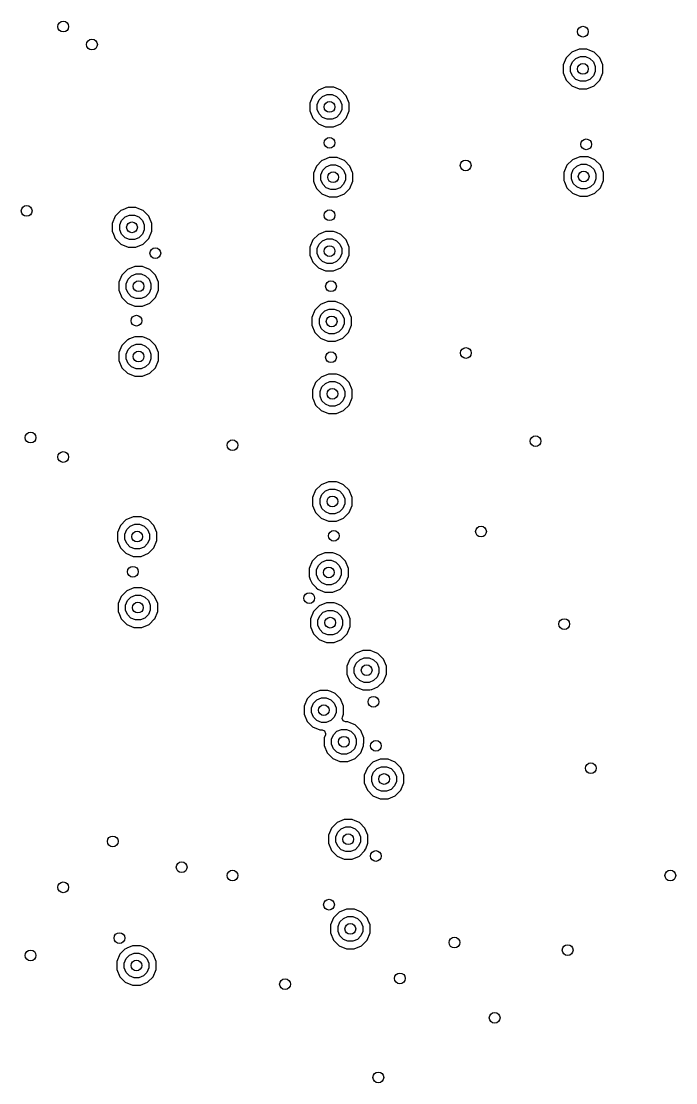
# Model space of a CAD drawing. Extents: x 114.9 to 199.6, y -137.1 to -76.7.
# Drawn here: x 178.35 to 187.47, y -122.31 to -107.51 of the extents above; entities that cross this region are included whole.
import ezdxf

# ---------------------------------------------------------------- set-up
doc = ezdxf.new("R2010")
doc.units = 0
doc.layers.add('BLACK', color=7, linetype='CONTINUOUS')

msp = doc.modelspace()

# ---------------------------------------------------------------- linework, layer by layer
at = {"layer": 'BLACK', "linetype": 'CONTINUOUS'}
for p, q in [((185.946444, -108.02394), (185.9045, -108.125198)), ((186.02394, -107.946444), (185.946444, -108.02394)), ((186.125198, -107.9045), (186.02394, -107.946444)), ((186.034493, -108.082775), (186.082775, -108.034493)), ((186.082775, -108.034493), (186.145859, -108.008363)), ((186.1252, -107.9045), (186.125198, -107.9045)), ((186.2348, -107.9045), (186.1252, -107.9045)), ((186.145859, -108.008363), (186.214141, -108.008363)), ((186.214141, -108.008363), (186.277225, -108.034493)), ((186.234801, -107.9045), (186.2348, -107.9045)), ((186.276744, -107.921874), (186.234801, -107.9045)), ((186.336058, -107.946443), (186.276744, -107.921874)), ((186.277225, -108.034493), (186.325507, -108.082775)), ((186.336059, -107.946444), (186.336058, -107.946443)), ((186.336061, -107.946445), (186.336059, -107.946444)), ((186.413555, -108.023939), (186.336061, -107.946445)), ((186.413555, -108.02394), (186.413555, -108.023939)), ((186.413557, -108.023942), (186.413555, -108.02394)), ((186.4555, -108.1252), (186.413557, -108.023942)), ((185.9045, -108.125198), (185.9045, -108.1252)), ((185.9045, -108.1252), (185.9045, -108.2348)), ((186.008363, -108.145859), (186.034493, -108.082775)), ((186.008363, -108.214141), (186.008363, -108.145859)), ((186.325507, -108.082775), (186.351637, -108.145859)), ((186.351637, -108.145859), (186.351637, -108.214141)), ((186.4555, -108.195198), (186.4555, -108.1252)), ((185.9045, -108.2348), (185.946443, -108.336058)), ((186.034493, -108.277225), (186.008363, -108.214141)), ((186.082775, -108.325507), (186.034493, -108.277225)), ((186.145859, -108.351637), (186.082775, -108.325507)), ((186.277225, -108.325507), (186.214141, -108.351637)), ((186.325507, -108.277225), (186.277225, -108.325507)), ((186.351637, -108.214141), (186.325507, -108.277225)), ((186.413557, -108.336058), (186.4555, -108.2348)), ((186.4555, -108.2348), (186.4555, -108.195198)), ((182.49394, -108.476444), (182.416444, -108.55394)), ((182.595198, -108.4345), (182.49394, -108.476444)), ((182.5952, -108.4345), (182.595198, -108.4345)), ((182.7048, -108.4345), (182.5952, -108.4345)), ((182.704801, -108.4345), (182.7048, -108.4345)), ((182.709496, -108.436445), (182.704801, -108.4345)), ((182.806058, -108.476443), (182.709496, -108.436445)), ((182.806059, -108.476444), (182.806058, -108.476443)), ((182.806061, -108.476445), (182.806059, -108.476444)), ((182.883555, -108.553939), (182.806061, -108.476445)), ((185.946443, -108.336058), (185.946444, -108.336059)), ((185.946444, -108.336059), (185.946445, -108.336061)), ((185.946445, -108.336061), (186.023939, -108.413555)), ((186.023939, -108.413555), (186.02394, -108.413555)), ((186.02394, -108.413555), (186.023942, -108.413557)), ((186.023942, -108.413557), (186.1252, -108.4555)), ((186.1252, -108.4555), (186.125202, -108.4555)), ((186.125202, -108.4555), (186.234798, -108.4555)), ((186.214141, -108.351637), (186.145859, -108.351637)), ((186.234798, -108.4555), (186.2348, -108.4555)), ((186.2348, -108.4555), (186.336058, -108.413557)), ((186.336058, -108.413557), (186.33606, -108.413555)), ((186.33606, -108.413555), (186.336061, -108.413555)), ((186.336061, -108.413555), (186.413555, -108.336061)), ((186.413555, -108.33606), (186.413557, -108.336058)), ((186.413555, -108.336061), (186.413555, -108.33606)), ((182.416444, -108.55394), (182.3745, -108.655198)), ((182.478363, -108.675859), (182.504493, -108.612775)), ((182.504493, -108.612775), (182.552775, -108.564493)), ((182.552775, -108.564493), (182.615859, -108.538363)), ((182.615859, -108.538363), (182.684141, -108.538363)), ((182.684141, -108.538363), (182.747225, -108.564493)), ((182.747225, -108.564493), (182.795507, -108.612775)), ((182.795507, -108.612775), (182.821637, -108.675859)), ((182.883555, -108.55394), (182.883555, -108.553939)), ((182.883557, -108.553942), (182.883555, -108.55394)), ((182.9255, -108.6552), (182.883557, -108.553942)), ((182.3745, -108.655198), (182.3745, -108.764801)), ((182.3745, -108.764801), (182.383431, -108.786361)), ((182.478363, -108.744141), (182.478363, -108.675859)), ((182.504493, -108.807225), (182.478363, -108.744141)), ((182.821637, -108.744141), (182.795507, -108.807225)), ((182.821637, -108.675859), (182.821637, -108.744141)), ((182.883557, -108.866058), (182.9255, -108.7648)), ((182.9255, -108.7648), (182.9255, -108.6552)), ((182.383431, -108.786361), (182.416443, -108.866058)), ((182.416443, -108.866058), (182.416444, -108.866059)), ((182.416444, -108.866059), (182.416445, -108.866061)), ((182.416445, -108.866061), (182.493939, -108.943555)), ((182.552775, -108.855507), (182.504493, -108.807225)), ((182.615859, -108.881637), (182.552775, -108.855507)), ((182.684141, -108.881637), (182.615859, -108.881637)), ((182.747225, -108.855507), (182.684141, -108.881637)), ((182.795507, -108.807225), (182.747225, -108.855507)), ((182.806061, -108.943555), (182.883555, -108.866061)), ((182.883555, -108.86606), (182.883557, -108.866058)), ((182.883555, -108.866061), (182.883555, -108.86606)), ((182.493939, -108.943555), (182.49394, -108.943555)), ((182.49394, -108.943555), (182.493942, -108.943557)), ((182.493942, -108.943557), (182.5952, -108.9855)), ((182.5952, -108.9855), (182.595202, -108.9855)), ((182.595202, -108.9855), (182.704798, -108.9855)), ((182.704798, -108.9855), (182.7048, -108.9855)), ((182.7048, -108.9855), (182.806058, -108.943557)), ((182.806058, -108.943557), (182.80606, -108.943555)), ((182.80606, -108.943555), (182.806061, -108.943555)), ((182.54394, -109.456444), (182.466444, -109.53394)), ((182.548276, -109.454648), (182.54394, -109.456444)), ((182.570363, -109.445499), (182.548276, -109.454648)), ((182.645198, -109.4145), (182.570363, -109.445499)), ((182.602775, -109.544493), (182.665859, -109.518363)), ((182.6452, -109.4145), (182.645198, -109.4145)), ((182.7548, -109.4145), (182.6452, -109.4145)), ((182.665859, -109.518363), (182.734141, -109.518363)), ((182.734141, -109.518363), (182.797225, -109.544493)), ((182.754801, -109.4145), (182.7548, -109.4145)), ((182.796744, -109.431874), (182.754801, -109.4145)), ((182.856058, -109.456443), (182.796744, -109.431874)), ((182.856059, -109.456444), (182.856058, -109.456443)), ((182.856061, -109.456445), (182.856059, -109.456444)), ((182.933555, -109.533939), (182.856061, -109.456445)), ((186.03394, -109.446444), (185.956444, -109.52394)), ((186.043609, -109.442439), (186.03394, -109.446444)), ((186.058084, -109.436443), (186.043609, -109.442439)), ((186.135198, -109.4045), (186.058084, -109.436443)), ((186.092775, -109.534493), (186.155859, -109.508363)), ((186.1352, -109.4045), (186.135198, -109.4045)), ((186.2448, -109.4045), (186.1352, -109.4045)), ((186.155859, -109.508363), (186.224141, -109.508363)), ((186.224141, -109.508363), (186.287225, -109.534493)), ((186.244801, -109.4045), (186.2448, -109.4045)), ((186.251664, -109.407343), (186.244801, -109.4045)), ((186.346058, -109.446443), (186.251664, -109.407343)), ((186.346059, -109.446444), (186.346058, -109.446443)), ((186.346061, -109.446445), (186.346059, -109.446444)), ((186.423555, -109.523939), (186.346061, -109.446445)), ((182.466444, -109.53394), (182.4245, -109.635198)), ((182.4245, -109.635198), (182.4245, -109.744801)), ((182.528363, -109.655859), (182.554493, -109.592775)), ((182.528363, -109.724141), (182.528363, -109.655859)), ((182.554493, -109.592775), (182.602775, -109.544493)), ((182.797225, -109.544493), (182.845507, -109.592775)), ((182.845507, -109.592775), (182.871637, -109.655859)), ((182.871637, -109.655859), (182.871637, -109.724141)), ((182.933555, -109.53394), (182.933555, -109.533939)), ((182.933557, -109.533942), (182.933555, -109.53394)), ((182.971357, -109.625198), (182.933557, -109.533942)), ((182.9755, -109.6352), (182.971357, -109.625198)), ((182.9755, -109.7448), (182.9755, -109.6352)), ((185.956444, -109.52394), (185.9145, -109.625198)), ((185.9145, -109.625198), (185.9145, -109.734801)), ((186.018363, -109.645859), (186.044493, -109.582775)), ((186.018363, -109.714141), (186.018363, -109.645859)), ((186.044493, -109.582775), (186.092775, -109.534493)), ((186.287225, -109.534493), (186.335507, -109.582775)), ((186.335507, -109.582775), (186.361637, -109.645859)), ((186.361637, -109.645859), (186.361637, -109.714141)), ((186.423555, -109.52394), (186.423555, -109.523939)), ((186.423557, -109.523942), (186.423555, -109.52394)), ((186.4655, -109.6252), (186.423557, -109.523942)), ((186.4655, -109.665198), (186.4655, -109.6252)), ((186.4655, -109.7348), (186.4655, -109.665198)), ((182.4245, -109.744801), (182.436927, -109.774801)), ((182.436927, -109.774801), (182.466443, -109.846058)), ((182.554493, -109.787225), (182.528363, -109.724141)), ((182.602775, -109.835507), (182.554493, -109.787225)), ((182.845507, -109.787225), (182.797225, -109.835507)), ((182.871637, -109.724141), (182.845507, -109.787225)), ((182.933557, -109.846058), (182.9755, -109.7448)), ((185.9145, -109.734801), (185.922685, -109.754561)), ((185.922685, -109.754561), (185.956443, -109.836058)), ((186.044493, -109.777225), (186.018363, -109.714141)), ((186.092775, -109.825507), (186.044493, -109.777225)), ((186.335507, -109.777225), (186.287225, -109.825507)), ((186.361637, -109.714141), (186.335507, -109.777225)), ((186.423557, -109.836058), (186.4655, -109.7348)), ((182.466443, -109.846058), (182.466444, -109.846059)), ((182.466444, -109.846059), (182.466445, -109.846061)), ((182.466445, -109.846061), (182.543939, -109.923555)), ((182.543939, -109.923555), (182.54394, -109.923555)), ((182.54394, -109.923555), (182.543942, -109.923557)), ((182.543942, -109.923557), (182.6452, -109.9655)), ((182.665859, -109.861637), (182.602775, -109.835507)), ((182.734141, -109.861637), (182.665859, -109.861637)), ((182.797225, -109.835507), (182.734141, -109.861637)), ((182.7548, -109.9655), (182.856058, -109.923557)), ((182.856058, -109.923557), (182.85606, -109.923555)), ((182.85606, -109.923555), (182.856061, -109.923555)), ((182.856061, -109.923555), (182.933555, -109.846061)), ((182.933555, -109.84606), (182.933557, -109.846058)), ((182.933555, -109.846061), (182.933555, -109.84606)), ((185.956443, -109.836058), (185.956444, -109.836059)), ((185.956444, -109.836059), (185.956445, -109.836061)), ((185.956445, -109.836061), (186.033939, -109.913555)), ((186.033939, -109.913555), (186.03394, -109.913555)), ((186.03394, -109.913555), (186.033942, -109.913557)), ((186.033942, -109.913557), (186.1352, -109.9555)), ((186.155859, -109.851637), (186.092775, -109.825507)), ((186.1352, -109.9555), (186.135202, -109.9555)), ((186.135202, -109.9555), (186.244798, -109.9555)), ((186.224141, -109.851637), (186.155859, -109.851637)), ((186.287225, -109.825507), (186.224141, -109.851637)), ((186.244798, -109.9555), (186.2448, -109.9555)), ((186.2448, -109.9555), (186.346058, -109.913557)), ((186.346058, -109.913557), (186.34606, -109.913555)), ((186.34606, -109.913555), (186.346061, -109.913555)), ((186.346061, -109.913555), (186.423555, -109.836061)), ((186.423555, -109.83606), (186.423557, -109.836058)), ((186.423555, -109.836061), (186.423555, -109.83606)), ((182.6452, -109.9655), (182.645202, -109.9655)), ((182.645202, -109.9655), (182.754798, -109.9655)), ((182.754798, -109.9655), (182.7548, -109.9655)), ((179.664298, -110.232337), (179.622354, -110.333595)), ((179.741794, -110.154841), (179.664298, -110.232337)), ((179.743972, -110.153939), (179.741794, -110.154841)), ((179.768695, -110.143698), (179.743972, -110.153939)), ((179.752347, -110.291172), (179.800629, -110.24289)), ((179.843052, -110.112897), (179.768695, -110.143698)), ((179.800629, -110.24289), (179.863713, -110.21676)), ((179.843054, -110.112897), (179.843052, -110.112897)), ((179.952654, -110.112897), (179.843054, -110.112897)), ((179.863713, -110.21676), (179.931995, -110.21676)), ((179.931995, -110.21676), (179.995079, -110.24289)), ((179.952655, -110.112897), (179.952654, -110.112897)), ((179.994598, -110.130271), (179.952655, -110.112897)), ((180.053912, -110.15484), (179.994598, -110.130271)), ((179.995079, -110.24289), (180.043361, -110.291172)), ((180.053913, -110.154841), (180.053912, -110.15484)), ((180.053915, -110.154842), (180.053913, -110.154841)), ((180.13141, -110.232337), (180.053915, -110.154842)), ((180.13141, -110.232338), (180.13141, -110.232337)), ((180.131411, -110.232339), (180.13141, -110.232338)), ((180.14088, -110.255198), (180.131411, -110.232339)), ((180.173354, -110.333597), (180.14088, -110.255198)), ((179.622354, -110.333595), (179.622354, -110.443198)), ((179.726217, -110.354256), (179.752347, -110.291172)), ((179.726217, -110.422538), (179.726217, -110.354256)), ((180.043361, -110.291172), (180.069491, -110.354256)), ((180.069491, -110.354256), (180.069491, -110.422538)), ((180.173354, -110.443197), (180.173354, -110.333597)), ((179.622354, -110.443198), (179.639728, -110.485141)), ((179.639728, -110.485141), (179.664297, -110.544455)), ((179.664297, -110.544455), (179.664298, -110.544456)), ((179.664298, -110.544456), (179.664299, -110.544458)), ((179.664299, -110.544458), (179.741793, -110.621952)), ((179.752347, -110.485622), (179.726217, -110.422538)), ((179.800629, -110.533904), (179.752347, -110.485622)), ((179.863713, -110.560034), (179.800629, -110.533904)), ((179.995079, -110.533904), (179.931995, -110.560034)), ((180.043361, -110.485622), (179.995079, -110.533904)), ((180.069491, -110.422538), (180.043361, -110.485622)), ((180.090367, -110.585499), (180.131409, -110.544458)), ((180.131409, -110.544457), (180.131411, -110.544455)), ((180.131409, -110.544458), (180.131409, -110.544457)), ((180.131411, -110.544455), (180.173354, -110.443197)), ((182.49394, -110.486444), (182.416444, -110.56394)), ((182.595198, -110.4445), (182.49394, -110.486444)), ((182.552775, -110.574493), (182.615859, -110.548363)), ((182.5952, -110.4445), (182.595198, -110.4445)), ((182.7048, -110.4445), (182.5952, -110.4445)), ((182.615859, -110.548363), (182.684141, -110.548363)), ((182.684141, -110.548363), (182.747225, -110.574493)), ((182.704801, -110.4445), (182.7048, -110.4445)), ((182.746744, -110.461874), (182.704801, -110.4445)), ((182.806058, -110.486443), (182.746744, -110.461874)), ((182.806059, -110.486444), (182.806058, -110.486443)), ((182.806061, -110.486445), (182.806059, -110.486444)), ((182.883555, -110.563939), (182.806061, -110.486445)), ((179.741793, -110.621952), (179.741794, -110.621952)), ((179.741794, -110.621952), (179.741796, -110.621954)), ((179.741796, -110.621954), (179.843054, -110.663897)), ((179.843054, -110.663897), (179.843056, -110.663897)), ((179.843056, -110.663897), (179.952652, -110.663897)), ((179.931995, -110.560034), (179.863713, -110.560034)), ((179.952652, -110.663897), (179.952654, -110.663897)), ((179.952654, -110.663897), (180.053912, -110.621954)), ((180.053912, -110.621954), (180.090367, -110.585499)), ((182.416028, -110.564944), (182.3745, -110.665198)), ((182.3745, -110.665198), (182.3745, -110.774801)), ((182.416443, -110.563942), (182.416028, -110.564944)), ((182.416444, -110.56394), (182.416443, -110.563941)), ((182.416443, -110.563941), (182.416443, -110.563942)), ((182.478363, -110.685859), (182.504493, -110.622775)), ((182.478363, -110.754141), (182.478363, -110.685859)), ((182.504493, -110.622775), (182.552775, -110.574493)), ((182.747225, -110.574493), (182.795507, -110.622775)), ((182.795507, -110.622775), (182.821637, -110.685859)), ((182.821637, -110.685859), (182.821637, -110.754141)), ((182.883555, -110.56394), (182.883555, -110.563939)), ((182.883557, -110.563942), (182.883555, -110.56394)), ((182.9255, -110.6652), (182.883557, -110.563942)), ((182.9255, -110.7748), (182.9255, -110.6652)), ((182.3745, -110.774801), (182.391874, -110.816744)), ((182.391874, -110.816744), (182.416443, -110.876058)), ((182.504493, -110.817225), (182.478363, -110.754141)), ((182.552775, -110.865507), (182.504493, -110.817225)), ((182.795507, -110.817225), (182.747225, -110.865507)), ((182.821637, -110.754141), (182.795507, -110.817225)), ((182.883557, -110.876058), (182.9255, -110.7748)), ((179.83394, -110.976444), (179.756444, -111.05394)), ((179.935198, -110.9345), (179.83394, -110.976444)), ((179.9352, -110.9345), (179.935198, -110.9345)), ((180.0448, -110.9345), (179.9352, -110.9345)), ((180.044801, -110.9345), (180.0448, -110.9345)), ((180.086744, -110.951874), (180.044801, -110.9345)), ((180.146058, -110.976443), (180.086744, -110.951874)), ((180.146059, -110.976444), (180.146058, -110.976443)), ((180.146061, -110.976445), (180.146059, -110.976444)), ((180.223555, -111.053939), (180.146061, -110.976445)), ((182.416443, -110.876058), (182.416444, -110.876059)), ((182.416444, -110.876059), (182.416445, -110.876061)), ((182.416445, -110.876061), (182.493939, -110.953555)), ((182.493939, -110.953555), (182.49394, -110.953555)), ((182.49394, -110.953555), (182.493942, -110.953557)), ((182.493942, -110.953557), (182.5952, -110.9955)), ((182.615859, -110.891637), (182.552775, -110.865507)), ((182.5952, -110.9955), (182.595202, -110.9955)), ((182.595202, -110.9955), (182.704798, -110.9955)), ((182.684141, -110.891637), (182.615859, -110.891637)), ((182.747225, -110.865507), (182.684141, -110.891637)), ((182.704798, -110.9955), (182.7048, -110.9955)), ((182.7048, -110.9955), (182.806058, -110.953557)), ((182.806058, -110.953557), (182.80606, -110.953555)), ((182.80606, -110.953555), (182.806061, -110.953555)), ((182.806061, -110.953555), (182.883555, -110.876061)), ((182.883555, -110.87606), (182.883557, -110.876058)), ((182.883555, -110.876061), (182.883555, -110.87606)), ((179.756444, -111.05394), (179.7145, -111.155198)), ((179.818363, -111.175859), (179.844493, -111.112775)), ((179.844493, -111.112775), (179.892775, -111.064493)), ((179.892775, -111.064493), (179.955859, -111.038363)), ((179.955859, -111.038363), (180.024141, -111.038363)), ((180.024141, -111.038363), (180.087225, -111.064493)), ((180.087225, -111.064493), (180.135507, -111.112775)), ((180.135507, -111.112775), (180.161637, -111.175859)), ((180.223555, -111.05394), (180.223555, -111.053939)), ((180.223557, -111.053942), (180.223555, -111.05394)), ((180.2655, -111.1552), (180.223557, -111.053942)), ((179.7145, -111.155198), (179.7145, -111.1552)), ((179.7145, -111.1552), (179.7145, -111.2648)), ((179.7145, -111.2648), (179.756443, -111.366058)), ((179.818363, -111.244141), (179.818363, -111.175859)), ((179.844493, -111.307225), (179.818363, -111.244141)), ((180.161637, -111.244141), (180.135507, -111.307225)), ((180.161637, -111.175859), (180.161637, -111.244141)), ((180.223557, -111.366058), (180.2655, -111.2648)), ((180.2655, -111.2648), (180.2655, -111.1552)), ((179.756443, -111.366058), (179.756444, -111.366059)), ((179.756444, -111.366059), (179.756445, -111.366061)), ((179.756445, -111.366061), (179.833939, -111.443555)), ((179.833939, -111.443555), (179.83394, -111.443555)), ((179.83394, -111.443555), (179.833942, -111.443557)), ((179.833942, -111.443557), (179.9352, -111.4855)), ((179.892775, -111.355507), (179.844493, -111.307225)), ((179.955859, -111.381637), (179.892775, -111.355507)), ((180.024141, -111.381637), (179.955859, -111.381637)), ((180.087225, -111.355507), (180.024141, -111.381637)), ((180.0448, -111.4855), (180.146058, -111.443557)), ((180.135507, -111.307225), (180.087225, -111.355507)), ((180.146058, -111.443557), (180.14606, -111.443555)), ((180.14606, -111.443555), (180.146061, -111.443555)), ((180.146061, -111.443555), (180.223555, -111.366061)), ((180.223555, -111.36606), (180.223557, -111.366058)), ((180.223555, -111.366061), (180.223555, -111.36606)), ((182.625198, -111.4245), (182.52394, -111.466444)), ((182.6252, -111.4245), (182.625198, -111.4245)), ((182.7348, -111.4245), (182.6252, -111.4245)), ((182.734801, -111.4245), (182.7348, -111.4245)), ((182.763633, -111.436443), (182.734801, -111.4245)), ((182.836058, -111.466443), (182.763633, -111.436443)), ((179.9352, -111.4855), (179.935202, -111.4855)), ((179.935202, -111.4855), (180.044798, -111.4855)), ((180.044798, -111.4855), (180.0448, -111.4855)), ((182.446444, -111.54394), (182.4045, -111.645198)), ((182.52394, -111.466444), (182.446444, -111.54394)), ((182.534493, -111.602775), (182.582775, -111.554493)), ((182.582775, -111.554493), (182.645859, -111.528363)), ((182.645859, -111.528363), (182.714141, -111.528363)), ((182.714141, -111.528363), (182.777225, -111.554493)), ((182.777225, -111.554493), (182.825507, -111.602775)), ((182.836059, -111.466444), (182.836058, -111.466443)), ((182.836061, -111.466445), (182.836059, -111.466444)), ((182.913555, -111.543939), (182.836061, -111.466445)), ((182.913555, -111.54394), (182.913555, -111.543939)), ((182.913557, -111.543942), (182.913555, -111.54394)), ((182.934788, -111.595198), (182.913557, -111.543942)), ((182.4045, -111.645198), (182.4045, -111.6452)), ((182.4045, -111.6452), (182.4045, -111.7548)), ((182.508363, -111.665859), (182.534493, -111.602775)), ((182.508363, -111.734141), (182.508363, -111.665859)), ((182.534493, -111.797225), (182.508363, -111.734141)), ((182.825507, -111.602775), (182.851637, -111.665859)), ((182.851637, -111.734141), (182.825507, -111.797225)), ((182.851637, -111.665859), (182.851637, -111.734141)), ((182.9555, -111.6452), (182.934788, -111.595198)), ((182.9555, -111.7548), (182.9555, -111.6452)), ((182.4045, -111.7548), (182.446443, -111.856058)), ((182.446443, -111.856058), (182.446444, -111.856059)), ((182.446444, -111.856059), (182.446445, -111.856061)), ((182.446445, -111.856061), (182.523939, -111.933555)), ((182.582775, -111.845507), (182.534493, -111.797225)), ((182.645859, -111.871637), (182.582775, -111.845507)), ((182.714141, -111.871637), (182.645859, -111.871637)), ((182.777225, -111.845507), (182.714141, -111.871637)), ((182.825507, -111.797225), (182.777225, -111.845507)), ((182.836061, -111.933555), (182.913555, -111.856061)), ((182.913555, -111.85606), (182.913557, -111.856058)), ((182.913555, -111.856061), (182.913555, -111.85606)), ((182.913557, -111.856058), (182.9555, -111.7548)), ((179.756444, -112.03394), (179.7145, -112.135198)), ((179.83394, -111.956444), (179.756444, -112.03394)), ((179.838276, -111.954648), (179.83394, -111.956444)), ((179.864706, -111.9437), (179.838276, -111.954648)), ((179.935198, -111.9145), (179.864706, -111.9437)), ((179.892775, -112.044493), (179.955859, -112.018363)), ((179.9352, -111.9145), (179.935198, -111.9145)), ((180.0448, -111.9145), (179.9352, -111.9145)), ((179.955859, -112.018363), (180.024141, -112.018363)), ((180.024141, -112.018363), (180.087225, -112.044493)), ((180.044801, -111.9145), (180.0448, -111.9145)), ((180.071354, -111.925499), (180.044801, -111.9145)), ((180.146058, -111.956443), (180.071354, -111.925499)), ((180.146059, -111.956444), (180.146058, -111.956443)), ((180.146061, -111.956445), (180.146059, -111.956444)), ((180.223555, -112.033939), (180.146061, -111.956445)), ((180.223555, -112.03394), (180.223555, -112.033939)), ((180.223557, -112.033942), (180.223555, -112.03394)), ((180.2655, -112.1352), (180.223557, -112.033942)), ((182.523939, -111.933555), (182.52394, -111.933555)), ((182.52394, -111.933555), (182.523942, -111.933557)), ((182.523942, -111.933557), (182.6252, -111.9755)), ((182.6252, -111.9755), (182.625202, -111.9755)), ((182.625202, -111.9755), (182.734798, -111.9755)), ((182.734798, -111.9755), (182.7348, -111.9755)), ((182.7348, -111.9755), (182.836058, -111.933557)), ((182.836058, -111.933557), (182.83606, -111.933555)), ((182.83606, -111.933555), (182.836061, -111.933555)), ((179.7145, -112.135198), (179.7145, -112.1352)), ((179.7145, -112.1352), (179.7145, -112.2448)), ((179.818363, -112.155859), (179.844493, -112.092775)), ((179.818363, -112.224141), (179.818363, -112.155859)), ((179.844493, -112.092775), (179.892775, -112.044493)), ((180.087225, -112.044493), (180.135507, -112.092775)), ((180.135507, -112.092775), (180.161637, -112.155859)), ((180.161637, -112.155859), (180.161637, -112.224141)), ((180.2655, -112.2448), (180.2655, -112.1352)), ((179.7145, -112.2448), (179.756443, -112.346058)), ((179.844493, -112.287225), (179.818363, -112.224141)), ((179.892775, -112.335507), (179.844493, -112.287225)), ((180.135507, -112.287225), (180.087225, -112.335507)), ((180.161637, -112.224141), (180.135507, -112.287225)), ((180.223557, -112.346058), (180.2655, -112.2448)), ((179.756443, -112.346058), (179.756444, -112.346059)), ((179.756444, -112.346059), (179.756445, -112.346061)), ((179.756445, -112.346061), (179.833939, -112.423555)), ((179.833939, -112.423555), (179.83394, -112.423555)), ((179.83394, -112.423555), (179.833942, -112.423557)), ((179.833942, -112.423557), (179.9352, -112.4655)), ((179.955859, -112.361637), (179.892775, -112.335507)), ((179.9352, -112.4655), (179.935202, -112.4655)), ((179.935202, -112.4655), (180.044798, -112.4655)), ((180.024141, -112.361637), (179.955859, -112.361637)), ((180.087225, -112.335507), (180.024141, -112.361637)), ((180.044798, -112.4655), (180.0448, -112.4655)), ((180.0448, -112.4655), (180.146058, -112.423557)), ((180.146058, -112.423557), (180.14606, -112.423555)), ((180.14606, -112.423555), (180.146061, -112.423555)), ((180.146061, -112.423555), (180.223555, -112.346061)), ((180.223555, -112.34606), (180.223557, -112.346058)), ((180.223555, -112.346061), (180.223555, -112.34606)), ((182.53394, -112.476444), (182.456444, -112.55394)), ((182.635198, -112.4345), (182.53394, -112.476444)), ((182.6352, -112.4345), (182.635198, -112.4345)), ((182.7448, -112.4345), (182.6352, -112.4345)), ((182.744801, -112.4345), (182.7448, -112.4345)), ((182.786744, -112.451874), (182.744801, -112.4345)), ((182.846058, -112.476443), (182.786744, -112.451874)), ((182.846059, -112.476444), (182.846058, -112.476443)), ((182.846061, -112.476445), (182.846059, -112.476444)), ((182.874814, -112.505198), (182.846061, -112.476445)), ((182.456444, -112.55394), (182.4145, -112.655198)), ((182.518363, -112.675859), (182.544493, -112.612775)), ((182.544493, -112.612775), (182.592775, -112.564493)), ((182.592775, -112.564493), (182.655859, -112.538363)), ((182.655859, -112.538363), (182.724141, -112.538363)), ((182.724141, -112.538363), (182.787225, -112.564493)), ((182.787225, -112.564493), (182.835507, -112.612775)), ((182.835507, -112.612775), (182.861637, -112.675859)), ((182.923555, -112.553939), (182.874814, -112.505198)), ((182.923555, -112.55394), (182.923555, -112.553939)), ((182.923557, -112.553942), (182.923555, -112.55394)), ((182.9655, -112.6552), (182.923557, -112.553942)), ((182.4145, -112.655198), (182.4145, -112.764801)), ((182.4145, -112.764801), (182.423431, -112.786361)), ((182.518363, -112.744141), (182.518363, -112.675859)), ((182.544493, -112.807225), (182.518363, -112.744141)), ((182.861637, -112.744141), (182.835507, -112.807225)), ((182.861637, -112.675859), (182.861637, -112.744141)), ((182.923557, -112.866058), (182.9655, -112.7648)), ((182.9655, -112.7648), (182.9655, -112.6552)), ((182.423431, -112.786361), (182.456443, -112.866058)), ((182.456443, -112.866058), (182.456444, -112.866059)), ((182.456444, -112.866059), (182.456445, -112.866061)), ((182.456445, -112.866061), (182.533939, -112.943555)), ((182.592775, -112.855507), (182.544493, -112.807225)), ((182.655859, -112.881637), (182.592775, -112.855507)), ((182.724141, -112.881637), (182.655859, -112.881637)), ((182.787225, -112.855507), (182.724141, -112.881637)), ((182.835507, -112.807225), (182.787225, -112.855507)), ((182.846061, -112.943555), (182.923555, -112.866061)), ((182.923555, -112.86606), (182.923557, -112.866058)), ((182.923555, -112.866061), (182.923555, -112.86606)), ((182.533939, -112.943555), (182.53394, -112.943555)), ((182.53394, -112.943555), (182.533942, -112.943557)), ((182.533942, -112.943557), (182.6352, -112.9855)), ((182.6352, -112.9855), (182.635202, -112.9855)), ((182.635202, -112.9855), (182.744798, -112.9855)), ((182.744798, -112.9855), (182.7448, -112.9855)), ((182.7448, -112.9855), (182.846058, -112.943557)), ((182.846058, -112.943557), (182.84606, -112.943555)), ((182.84606, -112.943555), (182.846061, -112.943555)), ((182.635198, -113.9345), (182.53394, -113.976444)), ((182.6352, -113.9345), (182.635198, -113.9345)), ((182.7448, -113.9345), (182.6352, -113.9345)), ((182.744801, -113.9345), (182.7448, -113.9345)), ((182.775115, -113.947057), (182.744801, -113.9345)), ((182.846058, -113.976443), (182.775115, -113.947057)), ((182.456444, -114.05394), (182.4145, -114.155198)), ((182.53394, -113.976444), (182.456444, -114.05394)), ((182.544493, -114.112775), (182.592775, -114.064493)), ((182.592775, -114.064493), (182.655859, -114.038363)), ((182.655859, -114.038363), (182.724141, -114.038363)), ((182.724141, -114.038363), (182.787225, -114.064493)), ((182.787225, -114.064493), (182.835507, -114.112775)), ((182.846059, -113.976444), (182.846058, -113.976443)), ((182.846061, -113.976445), (182.846059, -113.976444)), ((182.923555, -114.053939), (182.846061, -113.976445)), ((182.923555, -114.05394), (182.923555, -114.053939)), ((182.923557, -114.053942), (182.923555, -114.05394)), ((182.9655, -114.1552), (182.923557, -114.053942)), ((182.4145, -114.155198), (182.4145, -114.1552)), ((182.4145, -114.1552), (182.4145, -114.2648)), ((182.518363, -114.175859), (182.544493, -114.112775)), ((182.518363, -114.244141), (182.518363, -114.175859)), ((182.544493, -114.307225), (182.518363, -114.244141)), ((182.835507, -114.112775), (182.861637, -114.175859)), ((182.861637, -114.244141), (182.835507, -114.307225)), ((182.861637, -114.175859), (182.861637, -114.244141)), ((182.9655, -114.2648), (182.9655, -114.1552)), ((182.4145, -114.2648), (182.456443, -114.366058)), ((182.456443, -114.366058), (182.456444, -114.366059)), ((182.456444, -114.366059), (182.456445, -114.366061)), ((182.456445, -114.366061), (182.533939, -114.443555)), ((182.592775, -114.355507), (182.544493, -114.307225)), ((182.655859, -114.381637), (182.592775, -114.355507)), ((182.724141, -114.381637), (182.655859, -114.381637)), ((182.787225, -114.355507), (182.724141, -114.381637)), ((182.835507, -114.307225), (182.787225, -114.355507)), ((182.846061, -114.443555), (182.904418, -114.385198)), ((182.904418, -114.385198), (182.923555, -114.366061)), ((182.923555, -114.366059), (182.923557, -114.366058)), ((182.923555, -114.366061), (182.923555, -114.366059)), ((182.923557, -114.366058), (182.9655, -114.2648)), ((179.736444, -114.54394), (179.6945, -114.645198)), ((179.81394, -114.466444), (179.736444, -114.54394)), ((179.915198, -114.4245), (179.81394, -114.466444)), ((179.872775, -114.554493), (179.935859, -114.528363)), ((179.9152, -114.4245), (179.915198, -114.4245)), ((180.0248, -114.4245), (179.9152, -114.4245)), ((179.935859, -114.528363), (180.004141, -114.528363)), ((180.004141, -114.528363), (180.067225, -114.554493)), ((180.024801, -114.4245), (180.0248, -114.4245)), ((180.066744, -114.441874), (180.024801, -114.4245)), ((180.126058, -114.466443), (180.066744, -114.441874)), ((180.126059, -114.466444), (180.126058, -114.466443)), ((180.126061, -114.466445), (180.126059, -114.466444)), ((180.203555, -114.543939), (180.126061, -114.466445)), ((180.203555, -114.54394), (180.203555, -114.543939)), ((180.203557, -114.543942), (180.203555, -114.54394)), ((180.2455, -114.6452), (180.203557, -114.543942)), ((182.533939, -114.443555), (182.53394, -114.443555)), ((182.53394, -114.443555), (182.533942, -114.443557)), ((182.533942, -114.443557), (182.6352, -114.4855)), ((182.6352, -114.4855), (182.635202, -114.4855)), ((182.635202, -114.4855), (182.744798, -114.4855)), ((182.744798, -114.4855), (182.7448, -114.4855)), ((182.7448, -114.4855), (182.846058, -114.443557)), ((182.846058, -114.443557), (182.84606, -114.443555)), ((182.84606, -114.443555), (182.846061, -114.443555)), ((179.6945, -114.645198), (179.6945, -114.754801)), ((179.798363, -114.665859), (179.824493, -114.602775)), ((179.798363, -114.734141), (179.798363, -114.665859)), ((179.824493, -114.602775), (179.872775, -114.554493)), ((180.067225, -114.554493), (180.115507, -114.602775)), ((180.115507, -114.602775), (180.141637, -114.665859)), ((180.141637, -114.665859), (180.141637, -114.734141)), ((180.2455, -114.7548), (180.2455, -114.6452)), ((179.6945, -114.754801), (179.695594, -114.757442)), ((179.695594, -114.757442), (179.736443, -114.856058)), ((179.824493, -114.797225), (179.798363, -114.734141)), ((179.872775, -114.845507), (179.824493, -114.797225)), ((179.935859, -114.871637), (179.872775, -114.845507)), ((180.067225, -114.845507), (180.004141, -114.871637)), ((180.115507, -114.797225), (180.067225, -114.845507)), ((180.141637, -114.734141), (180.115507, -114.797225)), ((180.203557, -114.856058), (180.2455, -114.7548)), ((179.736443, -114.856058), (179.736444, -114.856059)), ((179.736444, -114.856059), (179.736445, -114.856061)), ((179.736445, -114.856061), (179.813939, -114.933555)), ((179.813939, -114.933555), (179.81394, -114.933555)), ((179.81394, -114.933555), (179.813942, -114.933557)), ((179.813942, -114.933557), (179.9152, -114.9755)), ((179.9152, -114.9755), (179.915202, -114.9755)), ((179.915202, -114.9755), (180.024798, -114.9755)), ((180.004141, -114.871637), (179.935859, -114.871637)), ((180.024798, -114.9755), (180.0248, -114.9755)), ((180.0248, -114.9755), (180.126058, -114.933557)), ((180.126058, -114.933557), (180.12606, -114.933555)), ((180.12606, -114.933555), (180.126061, -114.933555)), ((180.126061, -114.933555), (180.203555, -114.856061)), ((180.203555, -114.85606), (180.203557, -114.856058)), ((180.203555, -114.856061), (180.203555, -114.85606)), ((182.48394, -114.966444), (182.406444, -115.04394)), ((182.585198, -114.9245), (182.48394, -114.966444)), ((182.5852, -114.9245), (182.585198, -114.9245)), ((182.6948, -114.9245), (182.5852, -114.9245)), ((182.694801, -114.9245), (182.6948, -114.9245)), ((182.736744, -114.941874), (182.694801, -114.9245)), ((182.796058, -114.966443), (182.736744, -114.941874)), ((182.796059, -114.966444), (182.796058, -114.966443)), ((182.796061, -114.966445), (182.796059, -114.966444)), ((182.873555, -115.043939), (182.796061, -114.966445)), ((182.406444, -115.04394), (182.3645, -115.145198)), ((182.468363, -115.165859), (182.494493, -115.102775)), ((182.494493, -115.102775), (182.542775, -115.054493)), ((182.542775, -115.054493), (182.605859, -115.028363)), ((182.605859, -115.028363), (182.674141, -115.028363)), ((182.674141, -115.028363), (182.737225, -115.054493)), ((182.737225, -115.054493), (182.785507, -115.102775)), ((182.785507, -115.102775), (182.811637, -115.165859)), ((182.873555, -115.04394), (182.873555, -115.043939)), ((182.873557, -115.043942), (182.873555, -115.04394)), ((182.9155, -115.1452), (182.873557, -115.043942)), ((182.3645, -115.145198), (182.3645, -115.254801)), ((182.3645, -115.254801), (182.381874, -115.296744)), ((182.468363, -115.234141), (182.468363, -115.165859)), ((182.494493, -115.297225), (182.468363, -115.234141)), ((182.811637, -115.234141), (182.785507, -115.297225)), ((182.811637, -115.165859), (182.811637, -115.234141)), ((182.873557, -115.356058), (182.9155, -115.2548)), ((182.9155, -115.220706), (182.9155, -115.1452)), ((182.9155, -115.2548), (182.9155, -115.220706)), ((179.925198, -115.4145), (179.82394, -115.456444)), ((179.9252, -115.4145), (179.925198, -115.4145)), ((180.0348, -115.4145), (179.9252, -115.4145)), ((180.034801, -115.4145), (180.0348, -115.4145)), ((180.076, -115.431566), (180.034801, -115.4145)), ((180.136058, -115.456443), (180.076, -115.431566)), ((182.381874, -115.296744), (182.406443, -115.356058)), ((182.406443, -115.356058), (182.406444, -115.356059)), ((182.406444, -115.356059), (182.406445, -115.356061)), ((182.406445, -115.356061), (182.461731, -115.411347)), ((182.461731, -115.411347), (182.464671, -115.412565)), ((182.464671, -115.412565), (182.486879, -115.434773)), ((182.486879, -115.434773), (182.5852, -115.4755)), ((182.542775, -115.345507), (182.494493, -115.297225)), ((182.605859, -115.371637), (182.542775, -115.345507)), ((182.674141, -115.371637), (182.605859, -115.371637)), ((182.737225, -115.345507), (182.674141, -115.371637)), ((182.6948, -115.4755), (182.796058, -115.433557)), ((182.785507, -115.297225), (182.737225, -115.345507)), ((182.796058, -115.433557), (182.79606, -115.433555)), ((182.79606, -115.433555), (182.796061, -115.433555)), ((182.796061, -115.433555), (182.873555, -115.356061)), ((182.873555, -115.35606), (182.873557, -115.356058)), ((182.873555, -115.356061), (182.873555, -115.35606)), ((179.746444, -115.53394), (179.7045, -115.635198)), ((179.82394, -115.456444), (179.746444, -115.53394)), ((179.834493, -115.592775), (179.882775, -115.544493)), ((179.882775, -115.544493), (179.945859, -115.518363)), ((179.945859, -115.518363), (180.014141, -115.518363)), ((180.014141, -115.518363), (180.077225, -115.544493)), ((180.077225, -115.544493), (180.125507, -115.592775)), ((180.136059, -115.456444), (180.136058, -115.456443)), ((180.136061, -115.456445), (180.136059, -115.456444)), ((180.213555, -115.533939), (180.136061, -115.456445)), ((180.213555, -115.53394), (180.213555, -115.533939)), ((180.213557, -115.533942), (180.213555, -115.53394)), ((180.2555, -115.6352), (180.213557, -115.533942)), ((182.5852, -115.4755), (182.585202, -115.4755)), ((182.585202, -115.4755), (182.694798, -115.4755)), ((182.694798, -115.4755), (182.6948, -115.4755)), ((179.7045, -115.635198), (179.7045, -115.744801)), ((179.808363, -115.655859), (179.834493, -115.592775)), ((179.808363, -115.724141), (179.808363, -115.655859)), ((179.834493, -115.787225), (179.808363, -115.724141)), ((180.125507, -115.592775), (180.151637, -115.655859)), ((180.151637, -115.724141), (180.125507, -115.787225)), ((180.151637, -115.655859), (180.151637, -115.724141)), ((180.2555, -115.7448), (180.2555, -115.6352)), ((182.50394, -115.666444), (182.426444, -115.74394)), ((182.605198, -115.6245), (182.50394, -115.666444)), ((182.562775, -115.754493), (182.625859, -115.728363)), ((182.6052, -115.6245), (182.605198, -115.6245)), ((182.7148, -115.6245), (182.6052, -115.6245)), ((182.625859, -115.728363), (182.694141, -115.728363)), ((182.694141, -115.728363), (182.757225, -115.754493)), ((182.714801, -115.6245), (182.7148, -115.6245)), ((182.740627, -115.635198), (182.714801, -115.6245)), ((182.816058, -115.666443), (182.740627, -115.635198)), ((182.816059, -115.666444), (182.816058, -115.666443)), ((182.816061, -115.666445), (182.816059, -115.666444)), ((182.893555, -115.743939), (182.816061, -115.666445)), ((179.7045, -115.744801), (179.721874, -115.786744)), ((179.721874, -115.786744), (179.746443, -115.846058)), ((179.746443, -115.846058), (179.746444, -115.846059)), ((179.746444, -115.846059), (179.746445, -115.846061)), ((179.746445, -115.846061), (179.823939, -115.923555)), ((179.882775, -115.835507), (179.834493, -115.787225)), ((179.945859, -115.861637), (179.882775, -115.835507)), ((180.014141, -115.861637), (179.945859, -115.861637)), ((180.077225, -115.835507), (180.014141, -115.861637)), ((180.125507, -115.787225), (180.077225, -115.835507)), ((180.136061, -115.923555), (180.213555, -115.846061)), ((180.213555, -115.846061), (180.213556, -115.846059)), ((180.213556, -115.846059), (180.213557, -115.846058)), ((180.213557, -115.846058), (180.213913, -115.845198)), ((180.213913, -115.845198), (180.2555, -115.7448)), ((182.426444, -115.74394), (182.3845, -115.845198)), ((182.3845, -115.845198), (182.3845, -115.954801)), ((182.488363, -115.865859), (182.514493, -115.802775)), ((182.488363, -115.934141), (182.488363, -115.865859)), ((182.514493, -115.802775), (182.562775, -115.754493)), ((182.757225, -115.754493), (182.805507, -115.802775)), ((182.805507, -115.802775), (182.831637, -115.865859)), ((182.831637, -115.865859), (182.831637, -115.934141)), ((182.893555, -115.74394), (182.893555, -115.743939)), ((182.893557, -115.743942), (182.893555, -115.74394)), ((182.9355, -115.8452), (182.893557, -115.743942)), ((182.9355, -115.9548), (182.9355, -115.8452)), ((179.823939, -115.923555), (179.82394, -115.923555)), ((179.82394, -115.923555), (179.823942, -115.923557)), ((179.823942, -115.923557), (179.9252, -115.9655)), ((179.9252, -115.9655), (179.925202, -115.9655)), ((179.925202, -115.9655), (180.034798, -115.9655)), ((180.034798, -115.9655), (180.0348, -115.9655)), ((180.0348, -115.9655), (180.136058, -115.923557)), ((180.136058, -115.923557), (180.13606, -115.923555)), ((180.13606, -115.923555), (180.136061, -115.923555)), ((182.3845, -115.954801), (182.388932, -115.9655)), ((182.388932, -115.9655), (182.426443, -116.056058)), ((182.514493, -115.997225), (182.488363, -115.934141)), ((182.562775, -116.045507), (182.514493, -115.997225)), ((182.805507, -115.997225), (182.757225, -116.045507)), ((182.831637, -115.934141), (182.805507, -115.997225)), ((182.893557, -116.056058), (182.9355, -115.9548)), ((182.426443, -116.056058), (182.426444, -116.056059)), ((182.426444, -116.056059), (182.426445, -116.056061)), ((182.426445, -116.056061), (182.503939, -116.133555)), ((182.503939, -116.133555), (182.50394, -116.133555)), ((182.50394, -116.133555), (182.503942, -116.133557)), ((182.503942, -116.133557), (182.6052, -116.1755)), ((182.625859, -116.071637), (182.562775, -116.045507)), ((182.6052, -116.1755), (182.605202, -116.1755)), ((182.605202, -116.1755), (182.714798, -116.1755)), ((182.694141, -116.071637), (182.625859, -116.071637)), ((182.757225, -116.045507), (182.694141, -116.071637)), ((182.714798, -116.1755), (182.7148, -116.1755)), ((182.7148, -116.1755), (182.816058, -116.133557)), ((182.816058, -116.133557), (182.81606, -116.133555)), ((182.81606, -116.133555), (182.816061, -116.133555)), ((182.816061, -116.133555), (182.893555, -116.056061)), ((182.893555, -116.05606), (182.893557, -116.056058)), ((182.893555, -116.056061), (182.893555, -116.05606)), ((183.112042, -116.287769), (183.010784, -116.329713)), ((183.112044, -116.287769), (183.112042, -116.287769)), ((183.221644, -116.287769), (183.112044, -116.287769)), ((183.221645, -116.287769), (183.221644, -116.287769)), ((183.262753, -116.304797), (183.221645, -116.287769)), ((183.322902, -116.329712), (183.262753, -116.304797)), ((182.933288, -116.407209), (182.891344, -116.508467)), ((183.010784, -116.329713), (182.933288, -116.407209)), ((182.995207, -116.529128), (183.021337, -116.466044)), ((183.021337, -116.466044), (183.069619, -116.417762)), ((183.069619, -116.417762), (183.132703, -116.391632)), ((183.132703, -116.391632), (183.200985, -116.391632)), ((183.200985, -116.391632), (183.264069, -116.417762)), ((183.264069, -116.417762), (183.312351, -116.466044)), ((183.312351, -116.466044), (183.338481, -116.529128)), ((183.322903, -116.329713), (183.322902, -116.329712)), ((183.322905, -116.329714), (183.322903, -116.329713)), ((183.400399, -116.407208), (183.322905, -116.329714)), ((183.400399, -116.407209), (183.400399, -116.407208)), ((183.400401, -116.407211), (183.400399, -116.407209)), ((183.442344, -116.508469), (183.400401, -116.407211)), ((182.891344, -116.508467), (182.891344, -116.508469)), ((182.891344, -116.508469), (182.891344, -116.618069)), ((182.891344, -116.618069), (182.933287, -116.719327)), ((182.995207, -116.59741), (182.995207, -116.529128)), ((183.021337, -116.660494), (182.995207, -116.59741)), ((183.338481, -116.59741), (183.312351, -116.660494)), ((183.338481, -116.529128), (183.338481, -116.59741)), ((183.400401, -116.719327), (183.442344, -116.618069)), ((183.442344, -116.618069), (183.442344, -116.508469)), ((182.933287, -116.719327), (182.933288, -116.719328)), ((182.933288, -116.719328), (182.933289, -116.71933)), ((182.933289, -116.71933), (183.010783, -116.796824)), ((183.069619, -116.708776), (183.021337, -116.660494)), ((183.132703, -116.734906), (183.069619, -116.708776)), ((183.200985, -116.734906), (183.132703, -116.734906)), ((183.264069, -116.708776), (183.200985, -116.734906)), ((183.312351, -116.660494), (183.264069, -116.708776)), ((183.322905, -116.796824), (183.400399, -116.71933)), ((183.400399, -116.719329), (183.400401, -116.719327)), ((183.400399, -116.71933), (183.400399, -116.719329)), ((182.41394, -116.886444), (182.336444, -116.96394)), ((182.515198, -116.8445), (182.41394, -116.886444)), ((182.5152, -116.8445), (182.515198, -116.8445)), ((182.6248, -116.8445), (182.5152, -116.8445)), ((182.624801, -116.8445), (182.6248, -116.8445)), ((182.666744, -116.861874), (182.624801, -116.8445)), ((182.726058, -116.886443), (182.666744, -116.861874)), ((182.726059, -116.886444), (182.726058, -116.886443)), ((182.726061, -116.886445), (182.726059, -116.886444)), ((182.803555, -116.963939), (182.726061, -116.886445)), ((183.010783, -116.796824), (183.010784, -116.796824)), ((183.010784, -116.796824), (183.010786, -116.796826)), ((183.010786, -116.796826), (183.112044, -116.838769)), ((183.112044, -116.838769), (183.112046, -116.838769)), ((183.112046, -116.838769), (183.210028, -116.838769)), ((183.210028, -116.838769), (183.227478, -116.831541)), ((183.227478, -116.831541), (183.239094, -116.831541)), ((183.239094, -116.831541), (183.322902, -116.796826)), ((183.322902, -116.796826), (183.322904, -116.796824)), ((183.322904, -116.796824), (183.322905, -116.796824)), ((182.336444, -116.96394), (182.2945, -117.065198)), ((182.2945, -117.065198), (182.2945, -117.0652)), ((182.2945, -117.0652), (182.2945, -117.1748)), ((182.398363, -117.085859), (182.424493, -117.022775)), ((182.424493, -117.022775), (182.472775, -116.974493)), ((182.472775, -116.974493), (182.535859, -116.948363)), ((182.535859, -116.948363), (182.604141, -116.948363)), ((182.604141, -116.948363), (182.667225, -116.974493)), ((182.667225, -116.974493), (182.715507, -117.022775)), ((182.715507, -117.022775), (182.741637, -117.085859)), ((182.803555, -116.96394), (182.803555, -116.963939)), ((182.803557, -116.963942), (182.803555, -116.96394)), ((182.845499, -117.065198), (182.803557, -116.963942)), ((182.8455, -117.0652), (182.845499, -117.065198)), ((182.8455, -117.1748), (182.8455, -117.0652)), ((182.2945, -117.1748), (182.336443, -117.276058)), ((182.398363, -117.154141), (182.398363, -117.085859)), ((182.424493, -117.217225), (182.398363, -117.154141)), ((182.741637, -117.154141), (182.715507, -117.217225)), ((182.741637, -117.085859), (182.741637, -117.154141)), ((182.828124, -117.216748), (182.8455, -117.1748)), ((182.336443, -117.276058), (182.336444, -117.276059)), ((182.336444, -117.276059), (182.336445, -117.276061)), ((182.336445, -117.276061), (182.413939, -117.353555)), ((182.413939, -117.353555), (182.41394, -117.353555)), ((182.41394, -117.353555), (182.413942, -117.353557)), ((182.413942, -117.353557), (182.5152, -117.3955)), ((182.472775, -117.265507), (182.424493, -117.217225)), ((182.535859, -117.291637), (182.472775, -117.265507)), ((182.604141, -117.291637), (182.535859, -117.291637)), ((182.667225, -117.265507), (182.604141, -117.291637)), ((182.715507, -117.217225), (182.667225, -117.265507)), ((182.824394, -117.2355), (182.828124, -117.216748)), ((182.838746, -117.270148), (182.824394, -117.2355)), ((182.873394, -117.2845), (182.838746, -117.270148)), ((182.9048, -117.2845), (182.873394, -117.2845)), ((182.904801, -117.2845), (182.9048, -117.2845)), ((182.946744, -117.301874), (182.904801, -117.2845)), ((183.006058, -117.326443), (182.946744, -117.301874)), ((183.006059, -117.326444), (183.006058, -117.326443)), ((183.006061, -117.326445), (183.006059, -117.326444)), ((183.083555, -117.403939), (183.006061, -117.326445)), ((182.5152, -117.3955), (182.515202, -117.3955)), ((182.515202, -117.3955), (182.546606, -117.3955)), ((182.546606, -117.3955), (182.581254, -117.409852)), ((182.591876, -117.463252), (182.5745, -117.505198)), ((182.5745, -117.505198), (182.5745, -117.5052)), ((182.5745, -117.5052), (182.5745, -117.6148)), ((182.581254, -117.409852), (182.595606, -117.4445)), ((182.595606, -117.4445), (182.591876, -117.463252)), ((182.678363, -117.525859), (182.704493, -117.462775)), ((182.704493, -117.462775), (182.752775, -117.414493)), ((182.752775, -117.414493), (182.815859, -117.388363)), ((182.815859, -117.388363), (182.884141, -117.388363)), ((182.884141, -117.388363), (182.947225, -117.414493)), ((182.947225, -117.414493), (182.995507, -117.462775)), ((182.995507, -117.462775), (183.021637, -117.525859)), ((183.083555, -117.40394), (183.083555, -117.403939)), ((183.083557, -117.403942), (183.083555, -117.40394)), ((183.1255, -117.5052), (183.083557, -117.403942)), ((183.1255, -117.58118), (183.1255, -117.5052)), ((182.5745, -117.6148), (182.616443, -117.716058)), ((182.678363, -117.594141), (182.678363, -117.525859)), ((182.704493, -117.657225), (182.678363, -117.594141)), ((182.752775, -117.705507), (182.704493, -117.657225)), ((182.995507, -117.657225), (182.947225, -117.705507)), ((183.021637, -117.594141), (182.995507, -117.657225)), ((183.021637, -117.525859), (183.021637, -117.594141)), ((183.083557, -117.716058), (183.124712, -117.616702)), ((183.124712, -117.583083), (183.1255, -117.58118)), ((183.124712, -117.616702), (183.124712, -117.583083)), ((182.616443, -117.716058), (182.616444, -117.716059)), ((182.616444, -117.716059), (182.616445, -117.716061)), ((182.616445, -117.716061), (182.693939, -117.793555)), ((182.693939, -117.793555), (182.69394, -117.793555)), ((182.69394, -117.793555), (182.693942, -117.793557)), ((182.693942, -117.793557), (182.7952, -117.8355)), ((182.815859, -117.731637), (182.752775, -117.705507)), ((182.884141, -117.731637), (182.815859, -117.731637)), ((182.947225, -117.705507), (182.884141, -117.731637)), ((182.9048, -117.8355), (183.006058, -117.793557)), ((183.006058, -117.793557), (183.00606, -117.793555)), ((183.00606, -117.793555), (183.006061, -117.793555)), ((183.006061, -117.793555), (183.083555, -117.716061)), ((183.083555, -117.71606), (183.083557, -117.716058)), ((183.083555, -117.716061), (183.083555, -117.71606)), ((183.355198, -117.8045), (183.25394, -117.846444)), ((183.3552, -117.8045), (183.355198, -117.8045)), ((183.4648, -117.8045), (183.3552, -117.8045)), ((183.464801, -117.8045), (183.4648, -117.8045)), ((183.506744, -117.821874), (183.464801, -117.8045)), ((182.7952, -117.8355), (182.795202, -117.8355)), ((182.795202, -117.8355), (182.904798, -117.8355)), ((182.904798, -117.8355), (182.9048, -117.8355)), ((183.176444, -117.92394), (183.1345, -118.025198)), ((183.25394, -117.846444), (183.176444, -117.92394)), ((183.264493, -117.982775), (183.312775, -117.934493)), ((183.312775, -117.934493), (183.375859, -117.908363)), ((183.375859, -117.908363), (183.444141, -117.908363)), ((183.444141, -117.908363), (183.507225, -117.934493)), ((183.566058, -117.846443), (183.506744, -117.821874)), ((183.507225, -117.934493), (183.555507, -117.982775)), ((183.566059, -117.846444), (183.566058, -117.846443)), ((183.566061, -117.846445), (183.566059, -117.846444)), ((183.643555, -117.923939), (183.566061, -117.846445)), ((183.643555, -117.92394), (183.643555, -117.923939)), ((183.643557, -117.923942), (183.643555, -117.92394)), ((183.6855, -118.0252), (183.643557, -117.923942)), ((183.1345, -118.025198), (183.1345, -118.0252)), ((183.1345, -118.0252), (183.1345, -118.1348)), ((183.238363, -118.045859), (183.264493, -117.982775)), ((183.238363, -118.114141), (183.238363, -118.045859)), ((183.555507, -117.982775), (183.581637, -118.045859)), ((183.581637, -118.045859), (183.581637, -118.114141)), ((183.6855, -118.105198), (183.6855, -118.0252)), ((183.1345, -118.1348), (183.176443, -118.236058)), ((183.176443, -118.236058), (183.176444, -118.236059)), ((183.176444, -118.236059), (183.176445, -118.236061)), ((183.176445, -118.236061), (183.253939, -118.313555)), ((183.264493, -118.177225), (183.238363, -118.114141)), ((183.312775, -118.225507), (183.264493, -118.177225)), ((183.375859, -118.251637), (183.312775, -118.225507)), ((183.444141, -118.251637), (183.375859, -118.251637)), ((183.507225, -118.225507), (183.444141, -118.251637)), ((183.555507, -118.177225), (183.507225, -118.225507)), ((183.581637, -118.114141), (183.555507, -118.177225)), ((183.566061, -118.313555), (183.643555, -118.236061)), ((183.643555, -118.23606), (183.643557, -118.236058)), ((183.643555, -118.236061), (183.643555, -118.23606)), ((183.643557, -118.236058), (183.6855, -118.1348)), ((183.6855, -118.1348), (183.6855, -118.105198)), ((183.253939, -118.313555), (183.25394, -118.313555)), ((183.25394, -118.313555), (183.253942, -118.313557)), ((183.253942, -118.313557), (183.3552, -118.3555)), ((183.3552, -118.3555), (183.355202, -118.3555)), ((183.355202, -118.3555), (183.464798, -118.3555)), ((183.464798, -118.3555), (183.4648, -118.3555)), ((183.4648, -118.3555), (183.566058, -118.313557)), ((183.566058, -118.313557), (183.56606, -118.313555)), ((183.56606, -118.313555), (183.566061, -118.313555)), ((182.75394, -118.686444), (182.676444, -118.76394)), ((182.855198, -118.6445), (182.75394, -118.686444)), ((182.8552, -118.6445), (182.855198, -118.6445)), ((182.9648, -118.6445), (182.8552, -118.6445)), ((182.964801, -118.6445), (182.9648, -118.6445)), ((183.006744, -118.661874), (182.964801, -118.6445)), ((183.066058, -118.686443), (183.006744, -118.661874)), ((183.066059, -118.686444), (183.066058, -118.686443)), ((183.066061, -118.686445), (183.066059, -118.686444)), ((183.143555, -118.763939), (183.066061, -118.686445)), ((182.676444, -118.76394), (182.6345, -118.865198)), ((182.738363, -118.885859), (182.764493, -118.822775)), ((182.764493, -118.822775), (182.812775, -118.774493)), ((182.812775, -118.774493), (182.875859, -118.748363)), ((182.875859, -118.748363), (182.944141, -118.748363)), ((182.944141, -118.748363), (183.007225, -118.774493)), ((183.007225, -118.774493), (183.055507, -118.822775)), ((183.055507, -118.822775), (183.081637, -118.885859)), ((183.143555, -118.76394), (183.143555, -118.763939)), ((183.143557, -118.763942), (183.143555, -118.76394)), ((183.1855, -118.8652), (183.143557, -118.763942)), ((182.6345, -118.865198), (182.6345, -118.8652)), ((182.6345, -118.8652), (182.6345, -118.9748)), ((182.6345, -118.9748), (182.676443, -119.076058)), ((182.738363, -118.954141), (182.738363, -118.885859)), ((182.764493, -119.017225), (182.738363, -118.954141)), ((183.081637, -118.954141), (183.055507, -119.017225)), ((183.081637, -118.885859), (183.081637, -118.954141)), ((183.153561, -119.051905), (183.1855, -118.9748)), ((183.1855, -118.9748), (183.1855, -118.8652)), ((182.676443, -119.076058), (182.676444, -119.076059)), ((182.676444, -119.076059), (182.676445, -119.076061)), ((182.676445, -119.076061), (182.753939, -119.153555)), ((182.812775, -119.065507), (182.764493, -119.017225)), ((182.875859, -119.091637), (182.812775, -119.065507)), ((182.944141, -119.091637), (182.875859, -119.091637)), ((183.007225, -119.065507), (182.944141, -119.091637)), ((183.055507, -119.017225), (183.007225, -119.065507)), ((183.066061, -119.153555), (183.139145, -119.08047)), ((183.139145, -119.08047), (183.14915, -119.056317)), ((183.14915, -119.056317), (183.153561, -119.051905)), ((182.753939, -119.153555), (182.75394, -119.153555)), ((182.75394, -119.153555), (182.753942, -119.153557)), ((182.753942, -119.153557), (182.8552, -119.1955)), ((182.8552, -119.1955), (182.855202, -119.1955)), ((182.855202, -119.1955), (182.964798, -119.1955)), ((182.964798, -119.1955), (182.9648, -119.1955)), ((182.9648, -119.1955), (183.066058, -119.153557)), ((183.066058, -119.153557), (183.06606, -119.153555)), ((183.06606, -119.153555), (183.066061, -119.153555)), ((182.706444, -120.01394), (182.6645, -120.115198)), ((182.78394, -119.936444), (182.706444, -120.01394)), ((182.885198, -119.8945), (182.78394, -119.936444)), ((182.794493, -120.072775), (182.842775, -120.024493)), ((182.842775, -120.024493), (182.905859, -119.998363)), ((182.8852, -119.8945), (182.885198, -119.8945)), ((182.9948, -119.8945), (182.8852, -119.8945)), ((182.905859, -119.998363), (182.974141, -119.998363)), ((182.974141, -119.998363), (183.037225, -120.024493)), ((182.994801, -119.8945), (182.9948, -119.8945)), ((182.999496, -119.896445), (182.994801, -119.8945)), ((183.096058, -119.936443), (182.999496, -119.896445)), ((183.037225, -120.024493), (183.085507, -120.072775)), ((183.096059, -119.936444), (183.096058, -119.936443)), ((183.096061, -119.936445), (183.096059, -119.936444)), ((183.173556, -120.01394), (183.096061, -119.936445)), ((183.198931, -120.075198), (183.173556, -120.01394)), ((182.6645, -120.115198), (182.6645, -120.1152)), ((182.6645, -120.1152), (182.6645, -120.2248)), ((182.768363, -120.135859), (182.794493, -120.072775)), ((182.768363, -120.204141), (182.768363, -120.135859)), ((183.085507, -120.072775), (183.111637, -120.135859)), ((183.111637, -120.135859), (183.111637, -120.204141)), ((183.2047, -120.089125), (183.198931, -120.075198)), ((183.215498, -120.115195), (183.2047, -120.089125)), ((183.2155, -120.1152), (183.215498, -120.115195)), ((183.2155, -120.2248), (183.2155, -120.1152)), ((182.6645, -120.2248), (182.706443, -120.326058)), ((182.794493, -120.267225), (182.768363, -120.204141)), ((182.842775, -120.315507), (182.794493, -120.267225)), ((182.905859, -120.341637), (182.842775, -120.315507)), ((183.037225, -120.315507), (182.974141, -120.341637)), ((183.085507, -120.267225), (183.037225, -120.315507)), ((183.111637, -120.204141), (183.085507, -120.267225)), ((183.173557, -120.326058), (183.2155, -120.2248)), ((179.798401, -120.451982), (179.726444, -120.52394)), ((179.820363, -120.442886), (179.798401, -120.451982)), ((179.825902, -120.437346), (179.820363, -120.442886)), ((179.905198, -120.4045), (179.825902, -120.437346)), ((179.9052, -120.4045), (179.905198, -120.4045)), ((180.0148, -120.4045), (179.9052, -120.4045)), ((180.014801, -120.4045), (180.0148, -120.4045)), ((180.056744, -120.421874), (180.014801, -120.4045)), ((180.116058, -120.446443), (180.056744, -120.421874)), ((180.116059, -120.446444), (180.116058, -120.446443)), ((180.116061, -120.446445), (180.116059, -120.446444)), ((180.193555, -120.523939), (180.116061, -120.446445)), ((182.706443, -120.326058), (182.706444, -120.326059)), ((182.706444, -120.326059), (182.706445, -120.326061)), ((182.706445, -120.326061), (182.783939, -120.403555)), ((182.783939, -120.403555), (182.78394, -120.403555)), ((182.78394, -120.403555), (182.783942, -120.403557)), ((182.783942, -120.403557), (182.8852, -120.4455)), ((182.8852, -120.4455), (182.885202, -120.4455)), ((182.885202, -120.4455), (182.994798, -120.4455)), ((182.974141, -120.341637), (182.905859, -120.341637)), ((182.994798, -120.4455), (182.9948, -120.4455)), ((182.9948, -120.4455), (183.096058, -120.403557)), ((183.096058, -120.403557), (183.09606, -120.403555)), ((183.09606, -120.403555), (183.096061, -120.403555)), ((183.096061, -120.403555), (183.173555, -120.326061)), ((183.173555, -120.32606), (183.173557, -120.326058)), ((183.173555, -120.326061), (183.173555, -120.32606)), ((179.726444, -120.52394), (179.6845, -120.625198)), ((179.788363, -120.645859), (179.814493, -120.582775)), ((179.814493, -120.582775), (179.862775, -120.534493)), ((179.862775, -120.534493), (179.925859, -120.508363)), ((179.925859, -120.508363), (179.994141, -120.508363)), ((179.994141, -120.508363), (180.057225, -120.534493)), ((180.057225, -120.534493), (180.105507, -120.582775)), ((180.105507, -120.582775), (180.131637, -120.645859)), ((180.193555, -120.52394), (180.193555, -120.523939)), ((180.193557, -120.523942), (180.193555, -120.52394)), ((180.2355, -120.6252), (180.193557, -120.523942)), ((179.6845, -120.625198), (179.6845, -120.6252)), ((179.6845, -120.6252), (179.6845, -120.7348)), ((179.6845, -120.7348), (179.726443, -120.836058)), ((179.788363, -120.714141), (179.788363, -120.645859)), ((179.814493, -120.777225), (179.788363, -120.714141)), ((180.131637, -120.714141), (180.105507, -120.777225)), ((180.131637, -120.645859), (180.131637, -120.714141)), ((180.193557, -120.836058), (180.2355, -120.7348)), ((180.2355, -120.7348), (180.2355, -120.6252)), ((179.726443, -120.836058), (179.726444, -120.836059)), ((179.726444, -120.836059), (179.726445, -120.836061)), ((179.726445, -120.836061), (179.803939, -120.913555)), ((179.803939, -120.913555), (179.80394, -120.913555)), ((179.80394, -120.913555), (179.803942, -120.913557)), ((179.803942, -120.913557), (179.9052, -120.9555)), ((179.862775, -120.825507), (179.814493, -120.777225)), ((179.925859, -120.851637), (179.862775, -120.825507)), ((179.994141, -120.851637), (179.925859, -120.851637)), ((180.057225, -120.825507), (179.994141, -120.851637)), ((180.0148, -120.9555), (180.116058, -120.913557)), ((180.105507, -120.777225), (180.057225, -120.825507)), ((180.116058, -120.913557), (180.11606, -120.913555)), ((180.11606, -120.913555), (180.116061, -120.913555)), ((180.116061, -120.913555), (180.193555, -120.836061)), ((180.193555, -120.83606), (180.193557, -120.836058)), ((180.193555, -120.836061), (180.193555, -120.83606)), ((179.9052, -120.9555), (179.905202, -120.9555)), ((179.905202, -120.9555), (180.014798, -120.9555)), ((180.014798, -120.9555), (180.0148, -120.9555))]:
    msp.add_line(p, q, dxfattribs=at)
at = {"layer": 'BLACK'}
for centre in [(178.94, -107.59), (186.18, -107.66), (179.34, -107.84), (186.18, -108.18), (182.65, -108.71), (182.65, -109.21), (186.225416, -109.231393), (184.545797, -109.524876), (182.7, -109.69), (186.19, -109.68), (178.43, -110.16), (182.65, -110.22), (179.897854, -110.388397), (180.223, -110.748249), (182.65, -110.72), (179.99, -111.21), (182.67, -111.21), (179.96, -111.69), (182.68, -111.7), (179.99, -112.19), (182.67, -112.2), (184.55, -112.14), (182.69, -112.71), (178.485, -113.32), (181.298, -113.426), (185.52, -113.37), (178.94, -113.59), (182.69, -114.21), (179.97, -114.7), (182.71, -114.69), (184.76, -114.63), (179.91, -115.19), (182.64, -115.2), (182.367446, -115.558072), (179.98, -115.69), (182.66, -115.9), (185.92, -115.92), (183.166844, -116.563269), (182.57, -117.12), (183.261619, -117.003178), (182.85, -117.56), (183.296349, -117.617224), (186.29019, -117.92981), (183.41, -118.08), (179.63, -118.95), (182.91, -118.92), (183.294657, -119.153542), (180.59, -119.31), (181.298, -119.426), (187.398, -119.426), (178.94, -119.59), (182.642632, -119.832253), (182.94, -120.17), (179.723138, -120.297379), (184.39, -120.36), (178.485, -120.54), (185.967701, -120.464978), (179.96, -120.68), (182.03, -120.94), (183.63, -120.86), (184.95, -121.41), (183.33, -122.24)]:
    msp.add_circle(centre, 0.075, dxfattribs=at)

doc.saveas('drawing.dxf')
